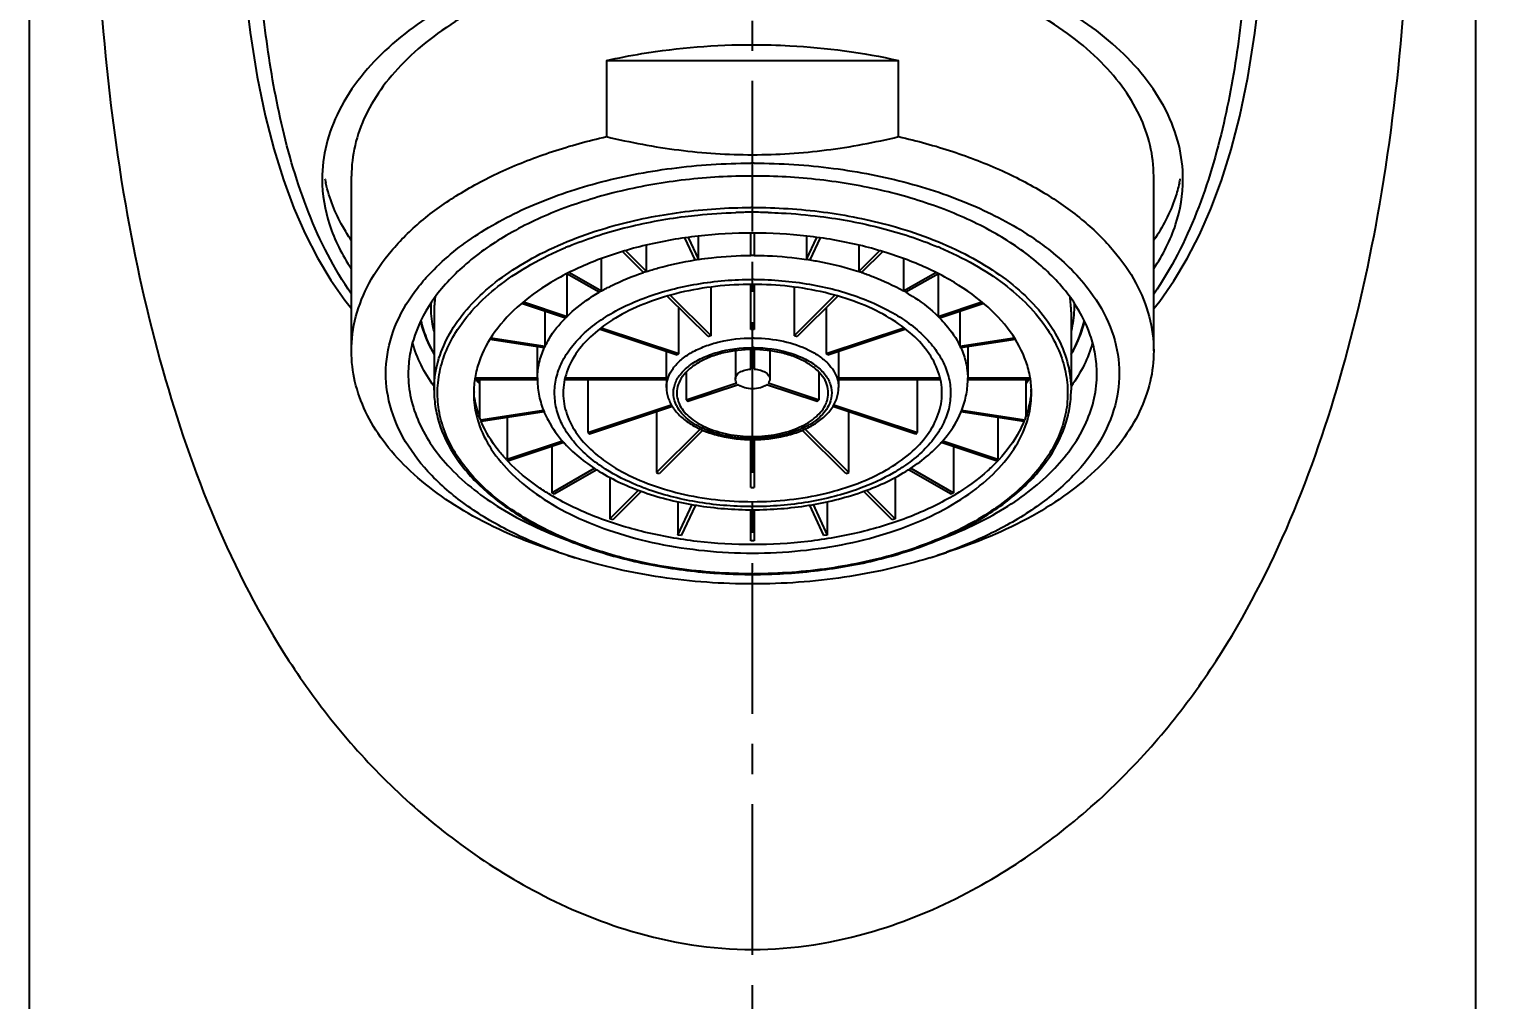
# Model space of a CAD drawing. Extents: x -4603 to -4009, y -5222 to -4802.
# Drawn here: x -4208.6 to -4165.76, y -4974.13 to -4945.97 of the extents above; entities that cross this region are included whole.
import ezdxf

# ---------------------------------------------------------------- set-up
doc = ezdxf.new("R2010")
doc.units = 0
doc.header["$LTSCALE"] = 7
doc.linetypes.add('CENTER', pattern=[2, 1.25, -0.25, 0.25, -0.25])
doc.layers.get('0').update_dxf_attribs({"color": 2, "linetype": 'CONTINUOUS'})
doc.layers.get('Defpoints').update_dxf_attribs({"linetype": 'CONTINUOUS'})
doc.layers.add('CL', color=1, linetype='CENTER')
doc.layers.add('DWG', color=7, linetype='CONTINUOUS')
doc.styles.add('DD', font='romans', dxfattribs={"bigfont": 'GHS.shx'})
doc.dimstyles.new('DWJ', dxfattribs={"dimscale": 0, "dimtxt": 3.5, "dimasz": 3.5, "dimexe": 2, "dimexo": 1, "dimgap": 1, "dimtad": 1, "dimdec": 4, "dimdsep": 46, "dimtxsty": 'DD', "dimcen": 3, "dimclrd": 2, "dimclre": 2, "dimclrt": 2, "dimadec": 3, "dimazin": 2, "dimtfac": 1, "dimtdec": 4, "dimtmove": 0, "dimatfit": 3, "dimfxl": 1, "dimtvp": 1, "dimtolj": 1, "dimtzin": 0, "dimlwd": -1, "dimlwe": -1, "dimarcsym": 0})

# ---------------------------------------------------------------- blocks, each defined once
blk = doc.blocks.new('*U2')
at = {"layer": 'CL', "color": 0, "ltscale": 0.5, "transparency": 16777216}
blk.add_line((0, -59.55), (0, 97.303), dxfattribs=at)
blk = doc.blocks.new('*D5')
at = {"layer": 'Defpoints', "color": 0, "transparency": 16777216}
for p in [(-4175.599, -4888.796), (-4126.815, -4888.796), (-4163.599, -5030.539)]:
    blk.add_point(p, dxfattribs=at)
at = {"layer": 'DWG', "color": 2, "transparency": 16777216}
for p, q in [((-4174.599, -4888.796), (-4124.815, -4888.796)), ((-4126.815, -5027.039), (-4126.815, -4892.296)), ((-4162.599, -5030.539), (-4124.815, -5030.539))]:
    blk.add_line(p, q, dxfattribs=at)
for points in [[(-4127.399, -4892.296), (-4126.232, -4892.296), (-4126.815, -4888.796)], [(-4127.399, -5027.039), (-4126.232, -5027.039), (-4126.815, -5030.539)]]:
    blk.add_solid(points, dxfattribs=at)
at = {"layer": 'DWG', "color": 2, "transparency": 16777216, "insert": (-4130.482, -4959.668), "char_height": 3.5, "attachment_point": 5, "rotation": 90, "style": 'DD'}
blk.add_mtext('\\A1;(142)', dxfattribs=at)

msp = doc.modelspace()

# ---------------------------------------------------------------- linework, layer by layer
at = {"color": 7, "linetype": 'Continuous'}
for p, q in [((-4208.59937, -5030.53912), (-4208.59937, -4936.03912)), ((-4166.59937, -4936.03912), (-4166.59937, -5030.53912)), ((-4191.84201, -4946.87039), (-4191.84201, -4949.0821)), ((-4191.84201, -4946.87039), (-4183.35673, -4946.87039)), ((-4183.35673, -4949.0821), (-4183.35673, -4946.87039)), ((-4199.24937, -4955.3054), (-4199.24937, -4950.22666)), ((-4175.94937, -4955.3054), (-4175.94937, -4950.22666)), ((-4189.26523, -4952.6612), (-4189.56465, -4952.02027)), ((-4189.46772, -4952.00614), (-4189.16864, -4952.64635)), ((-4189.16864, -4952.64635), (-4189.16864, -4951.96946)), ((-4187.64937, -4952.53163), (-4187.64937, -4951.88145)), ((-4187.54937, -4951.88148), (-4187.54937, -4952.53163)), ((-4186.0301, -4951.96944), (-4186.0301, -4952.64635)), ((-4186.0301, -4952.64635), (-4185.73099, -4952.00608)), ((-4185.63409, -4952.02025), (-4185.93351, -4952.6612)), ((-4190.76757, -4953.02623), (-4191.37957, -4952.41823)), ((-4191.29167, -4952.39085), (-4190.68097, -4952.99755)), ((-4190.68097, -4952.99755), (-4190.68097, -4952.23076)), ((-4184.51777, -4952.23072), (-4184.51777, -4952.99755)), ((-4184.51777, -4952.99755), (-4183.90706, -4952.39083)), ((-4183.81912, -4952.41819), (-4184.43117, -4953.02623)), ((-4191.98329, -4953.56129), (-4191.98329, -4952.61937)), ((-4183.21545, -4952.61948), (-4183.21545, -4953.56129)), ((-4192.054, -4953.60185), (-4192.99527, -4953.06197)), ((-4192.98686, -4954.29916), (-4192.98686, -4953.06679)), ((-4192.92039, -4953.0238), (-4191.98329, -4953.56129)), ((-4183.21545, -4953.56129), (-4182.27848, -4953.02387)), ((-4182.2034, -4953.06192), (-4183.14474, -4953.60185)), ((-4182.21189, -4953.06679), (-4182.21189, -4954.29916)), ((-4188.89242, -4954.88912), (-4190.07896, -4953.71034)), ((-4189.9883, -4953.6857), (-4188.80582, -4954.86044)), ((-4188.80582, -4954.86044), (-4188.80582, -4953.44904)), ((-4187.64937, -4954.68271), (-4187.64937, -4953.37212)), ((-4187.54937, -4953.37213), (-4187.54937, -4954.68271)), ((-4186.39292, -4953.4491), (-4186.39292, -4954.86044)), ((-4186.39292, -4954.86044), (-4185.2105, -4953.68575)), ((-4185.11967, -4953.71023), (-4186.30632, -4954.88912)), ((-4196.84937, -4954.17028), (-4196.84937, -4956.44403)), ((-4193.03686, -4954.34883), (-4194.31178, -4953.92663)), ((-4194.25503, -4953.8792), (-4192.98686, -4954.29916)), ((-4193.62327, -4955.16086), (-4193.62327, -4954.15464)), ((-4189.739, -4955.3747), (-4189.739, -4954.04808)), ((-4185.45974, -4954.04808), (-4185.45974, -4955.3747)), ((-4182.21189, -4954.29916), (-4180.94388, -4953.87925)), ((-4180.88678, -4953.92658), (-4182.16189, -4954.34883)), ((-4181.57547, -4954.15464), (-4181.57547, -4955.16086)), ((-4178.34937, -4954.17028), (-4178.34937, -4956.44403)), ((-4193.64916, -4955.21627), (-4195.23178, -4954.97304)), ((-4195.19856, -4954.91876), (-4193.62327, -4955.16086)), ((-4189.789, -4955.42437), (-4192.0514, -4954.67517)), ((-4191.99211, -4954.62857), (-4189.739, -4955.3747)), ((-4185.45974, -4955.3747), (-4183.20658, -4954.62856)), ((-4183.14733, -4954.67517), (-4185.40974, -4955.42437)), ((-4181.57547, -4955.16086), (-4180.00032, -4954.91878)), ((-4179.96684, -4954.97302), (-4181.54959, -4955.21627)), ((-4193.84917, -4956.08769), (-4193.84917, -4955.18553)), ((-4190.09887, -4956.08769), (-4190.09887, -4955.32176)), ((-4188.09937, -4955.29775), (-4188.09937, -4956.11637)), ((-4187.64937, -4955.83101), (-4187.64937, -4955.26511)), ((-4187.54937, -4955.26511), (-4187.54937, -4955.83101)), ((-4187.09937, -4955.29774), (-4187.09937, -4956.11637)), ((-4185.09987, -4955.32176), (-4185.09987, -4956.08769)), ((-4181.34957, -4955.18553), (-4181.34957, -4956.08769)), ((-4193.84917, -4956.14504), (-4195.6697, -4956.14504)), ((-4195.66218, -4956.08769), (-4193.84917, -4956.08769)), ((-4195.5329, -4956.14504), (-4195.5329, -4957.21552)), ((-4190.09887, -4956.14504), (-4193.05814, -4956.14504)), ((-4193.0437, -4956.08769), (-4190.09887, -4956.08769)), ((-4192.38731, -4956.14504), (-4192.38731, -4957.6688)), ((-4190.09937, -4956.11637), (-4190.09937, -4956.36211)), ((-4189.52914, -4955.92154), (-4189.52914, -4956.7223)), ((-4189.52914, -4956.7223), (-4188.05521, -4956.2342)), ((-4188.00521, -4956.28388), (-4189.47914, -4956.77197)), ((-4185.71961, -4956.77197), (-4187.19353, -4956.28388)), ((-4187.14353, -4956.2342), (-4185.66961, -4956.7223)), ((-4185.66961, -4956.7223), (-4185.66961, -4955.9214)), ((-4185.09987, -4956.08769), (-4182.15495, -4956.08769)), ((-4182.14024, -4956.14504), (-4185.09987, -4956.14504)), ((-4185.09937, -4956.11637), (-4185.09937, -4956.36211)), ((-4182.81143, -4957.6688), (-4182.81143, -4956.14504)), ((-4181.34957, -4956.08769), (-4179.53654, -4956.08769)), ((-4179.52904, -4956.14504), (-4181.34957, -4956.14504)), ((-4179.66584, -4956.14504), (-4179.66584, -4957.21536)), ((-4195.68815, -4956.52442), (-4195.68914, -4956.51343)), ((-4195.68762, -4956.5244), (-4195.68906, -4956.51342)), ((-4179.50967, -4956.51296), (-4179.51116, -4956.5244)), ((-4179.50956, -4956.51297), (-4179.51059, -4956.52442)), ((-4195.49887, -4957.30074), (-4193.67369, -4957.02023)), ((-4193.65248, -4957.07635), (-4195.47652, -4957.35669)), ((-4193.65292, -4957.07636), (-4193.64804, -4957.08801)), ((-4193.65248, -4957.07635), (-4193.64803, -4957.08811)), ((-4192.38731, -4957.6688), (-4189.96152, -4956.86549)), ((-4189.92839, -4956.92074), (-4192.33731, -4957.71847)), ((-4190.39256, -4957.07446), (-4190.39256, -4958.83394)), ((-4182.86143, -4957.71847), (-4185.27035, -4956.92075)), ((-4185.23722, -4956.86549), (-4182.81143, -4957.6688)), ((-4184.80618, -4958.83394), (-4184.80618, -4957.07446)), ((-4181.55094, -4957.08866), (-4181.54628, -4957.07635)), ((-4181.55094, -4957.08856), (-4181.54582, -4957.07636)), ((-4179.72215, -4957.3567), (-4181.54628, -4957.07635)), ((-4181.52505, -4957.02023), (-4179.69986, -4957.30075)), ((-4195.47881, -4957.357), (-4195.48148, -4957.35055)), ((-4195.47652, -4957.35669), (-4195.4791, -4957.35023)), ((-4194.72578, -4957.24131), (-4194.72578, -4958.44319)), ((-4190.39256, -4958.83394), (-4189.12279, -4957.57247)), ((-4189.04221, -4957.60713), (-4190.30596, -4958.86262)), ((-4184.89279, -4958.86262), (-4186.15652, -4957.60714)), ((-4186.0759, -4957.57252), (-4184.80618, -4958.83394)), ((-4180.47296, -4957.24131), (-4180.47296, -4958.44319)), ((-4179.71959, -4957.35027), (-4179.72215, -4957.3567)), ((-4179.71728, -4957.35059), (-4179.71993, -4957.357)), ((-4194.72578, -4958.44319), (-4193.12317, -4957.91248)), ((-4193.07815, -4957.9638), (-4194.67578, -4958.49287)), ((-4187.64937, -4959.27091), (-4187.64937, -4957.88037)), ((-4187.54937, -4957.88037), (-4187.54937, -4959.27091)), ((-4180.52296, -4958.49287), (-4182.12055, -4957.96382)), ((-4182.07557, -4957.91248), (-4180.47296, -4958.44319)), ((-4194.67578, -4958.49287), (-4194.72578, -4958.44319)), ((-4193.433, -4958.08131), (-4193.433, -4959.42184)), ((-4181.76574, -4958.08131), (-4181.76574, -4959.42184)), ((-4180.47296, -4958.44319), (-4180.52296, -4958.49287)), ((-4194.699, -4958.51632), (-4194.70766, -4958.50774)), ((-4194.69935, -4958.51642), (-4194.70764, -4958.50774)), ((-4193.433, -4959.42184), (-4192.1924, -4958.71026)), ((-4192.12537, -4958.75293), (-4193.36229, -4959.4624)), ((-4181.83645, -4959.4624), (-4183.07335, -4958.75294)), ((-4183.0064, -4958.71022), (-4181.76574, -4959.42184)), ((-4191.74267, -4958.97582), (-4191.74267, -4960.17523)), ((-4183.45607, -4958.97571), (-4183.45607, -4960.17523)), ((-4193.36229, -4959.4624), (-4193.433, -4959.42184)), ((-4191.74267, -4960.17523), (-4190.90996, -4959.34796)), ((-4190.82551, -4959.37877), (-4191.65607, -4960.2039)), ((-4189.76998, -4959.68229), (-4189.76998, -4960.65201)), ((-4189.76998, -4960.65201), (-4189.35495, -4959.76357)), ((-4185.8438, -4959.76357), (-4185.42876, -4960.65201)), ((-4185.42876, -4959.68223), (-4185.42876, -4960.65201)), ((-4183.54267, -4960.2039), (-4184.37321, -4959.3788)), ((-4184.28882, -4959.34792), (-4183.45607, -4960.17523)), ((-4181.76574, -4959.42184), (-4181.83645, -4959.4624)), ((-4191.65607, -4960.2039), (-4191.74267, -4960.17523)), ((-4189.25925, -4959.78033), (-4189.67339, -4960.66685)), ((-4187.64937, -4960.81969), (-4187.64937, -4959.91366)), ((-4187.54937, -4959.91365), (-4187.54937, -4960.81969)), ((-4185.52535, -4960.66685), (-4185.93947, -4959.78038)), ((-4183.45607, -4960.17523), (-4183.54267, -4960.2039)), ((-4189.67339, -4960.66685), (-4189.76998, -4960.65201)), ((-4187.54937, -4960.81969), (-4187.64937, -4960.81969)), ((-4185.42876, -4960.65201), (-4185.52535, -4960.66685)), ((-4192.75028, -4961.30733), (-4193.23394, -4961.15403)), ((-4182.44846, -4961.30733), (-4181.96481, -4961.15403))]:
    msp.add_line(p, q, dxfattribs=at)
at = {"color": 8, "linetype": 'Continuous', "true_color": 0x787878}
for p, q in [((-4187.59937, -4961.77417), (-4187.56735, -4961.77415)), ((-4187.55668, -4961.77412), (-4187.55134, -4961.77409))]:
    msp.add_line(p, q, dxfattribs=at)
at = {"color": 7, "linetype": 'Continuous'}
for points in [[(-4202.47485, -4943.21884), (-4202.36095, -4944.63168), (-4202.19292, -4946.06026), (-4201.98642, -4947.34494), (-4201.75442, -4948.46314), (-4201.50386, -4949.43673), (-4201.22531, -4950.33138), (-4200.9179, -4951.15896), (-4200.59052, -4951.90633), (-4200.23469, -4952.60039), (-4199.84986, -4953.24463), (-4199.44184, -4953.83309), (-4199.24937, -4954.07325)], [(-4175.94937, -4954.07344), (-4175.77361, -4953.85535), (-4175.36334, -4953.26699), (-4174.97635, -4952.62279), (-4174.6188, -4951.92849), (-4174.28966, -4951.18082), (-4173.98074, -4950.3527), (-4173.70074, -4949.45743), (-4173.44896, -4948.48304), (-4173.2158, -4947.36368), (-4173.00819, -4946.07747), (-4172.8393, -4944.64701), (-4172.72389, -4943.21883)]]:
    msp.add_lwpolyline(points, dxfattribs=at)
for centre, radius, start, end in [((-4187.59937, -4968.36209), 18.50996, 89.843947, 90.156055), ((-4195.79599, -4949.47225), 4.30546, 191.143954, 192.932227), ((-4179.40144, -4949.47253), 4.30412, 347.147114, 348.855214), ((-4187.67207, -4962.70564), 10.17001, 98.462098, 99.012673), ((-4187.59937, -4963.42784), 10.89632, 89.999999, 90.262913), ((-4187.59925, -4963.37509), 10.84358, 89.736448, 90.000641), ((-4187.52667, -4962.70564), 10.17001, 80.987327, 81.537902), ((-4188.12358, -4960.86529), 8.27294, 108.006614, 108.63843), ((-4187.07516, -4960.86529), 8.27294, 71.36157, 71.993386), ((-4189.08207, -4958.70133), 5.90229, 119.441907, 120.233226), ((-4186.11667, -4958.70133), 5.90229, 59.766774, 60.558093), ((-4190.32325, -4957.0303), 3.81496, 134.282864, 135.341397), ((-4184.8755, -4957.0303), 3.81496, 44.658603, 45.717136), ((-4187.80902, -4958.01561), 3.30888, 107.53266, 109.112384), ((-4187.59937, -4959.04049), 4.35807, 89.342652, 90.657348), ((-4187.38972, -4958.01561), 3.30888, 70.887616, 72.46734), ((-4191.37875, -4956.24315), 2.49184, 154.25708, 155.663175), ((-4188.68874, -4956.48187), 1.52607, 133.488936, 136.135325), ((-4186.51, -4956.48187), 1.52607, 43.864675, 46.511064), ((-4183.82, -4956.24315), 2.49184, 24.336825, 25.74292), ((-4192.11416, -4953.52264), 4.3616, 216.965802, 218.365462), ((-4191.79303, -4956.11637), 2.05635, 179.200881, 179.999982), ((-4191.45907, -4956.11636), 2.3903, 180.000029, 180.687858), ((-4189.2765, -4956.11637), 0.82287, 178.002439, 179.99972), ((-4185.92224, -4956.11637), 0.82287, 0.00028, 1.997561), ((-4183.40572, -4956.11637), 2.05635, 0.000018, 0.799119), ((-4183.73945, -4956.11636), 2.39007, 359.312087, 359.999969), ((-4183.08459, -4953.52264), 4.3616, 321.63451, 323.034193), ((-4193.02108, -4956.27933), 2.67831, 182.648896, 185.014343), ((-4188.55796, -4955.79474), 1.34296, 223.684228, 226.691511), ((-4186.64078, -4955.79474), 1.34296, 313.308489, 316.315772), ((-4182.17763, -4956.27933), 2.67828, 354.995568, 357.351149), ((-4192.78258, -4956.47386), 2.92277, 196.82841, 198.017354), ((-4192.62839, -4956.1728), 3.08662, 201.296618, 202.43072), ((-4182.57037, -4956.17279), 3.08664, 337.568554, 338.702834), ((-4182.41612, -4956.47387), 2.92273, 341.982074, 343.170989), ((-4190.28761, -4955.45007), 3.75738, 222.00514, 222.580068), ((-4189.99636, -4955.31211), 3.35717, 224.586429, 225.789309), ((-4185.20238, -4955.31211), 3.35717, 314.210691, 315.413571), ((-4184.9111, -4955.4501), 3.75734, 317.420481, 317.994946), ((-4191.30393, -4955.26531), 4.70091, 222.86838, 223.609868), ((-4183.89128, -4955.26862), 4.69607, 316.471906, 317.131723), ((-4188.06067, -4951.93735), 7.28015, 251.318489, 252.036467), ((-4187.13807, -4951.93735), 7.28015, 287.963533, 288.681511), ((-4183.93075, -4955.23122), 4.75044, 316.248207, 316.472738), ((-4187.59937, -4949.68233), 9.58871, 269.701234, 270.298766), ((-4189.6339, -4953.12285), 7.42594, 238.905492, 239.532061), ((-4185.56499, -4953.1226), 7.42623, 300.46848, 301.095359), ((-4188.50464, -4947.90802), 14.05585, 250.347979, 252.419266), ((-4186.65167, -4948.03398), 13.92295, 287.57095, 289.662046)]:
    msp.add_arc(centre, radius, start, end, dxfattribs=at)
at = {"color": 8, "linetype": 'Continuous', "true_color": 0x787878}
for centre, radius, start, end in [((-4187.59937, -4967.26519), 16.12674, 90, 90.172519), ((-4187.59939, -4967.20031), 15.9226, 90.172764, 91.745598), ((-4187.59937, -4967.23012), 15.9524, 90, 90.172519), ((-4187.59946, -4967.20516), 15.92744, 88.354451, 89.999688), ((-4188.86262, -4962.15432), 10.6974, 112.609079, 112.96303), ((-4188.83168, -4962.22852), 10.77779, 112.441641, 112.609312), ((-4186.33621, -4962.15464), 10.69773, 67.036065, 67.38842), ((-4187.59937, -4963.25249), 10.02461, 89.734529, 90.000001), ((-4193.78193, -4954.17134), 3.06744, 171.911561, 179.980121), ((-4181.4172, -4954.17137), 3.06783, 0.020356, 8.070936), ((-4187.59937, -4959.28623), 4.35806, 89.336294, 90.00002), ((-4187.59937, -4959.21613), 4.00941, 89.336294, 90.00002), ((-4192.09893, -4953.55838), 4.36525, 216.347634, 218.117657), ((-4183.10014, -4953.55815), 4.36565, 321.901346, 323.653326), ((-4188.95711, -4956.46303), 0.95384, 206.682446, 208.600711), ((-4187.59937, -4953.83575), 4.00941, 269.336294, 270.00002), ((-4187.59937, -4949.79939), 10.02461, 269.734529, 270.000001), ((-4187.57669, -4957.08235), 4.6918, 270.114053, 270.244402)]:
    msp.add_arc(centre, radius, start, end, dxfattribs=at)
for points, knots in [([(-4206.77138, -4938.53912), (-4206.77143, -4940.79742), (-4206.62922, -4944.98122), (-4205.95182, -4950.78048), (-4204.84048, -4955.77457), (-4203.32035, -4960.25733), (-4201.54049, -4963.71425), (-4199.68852, -4966.26352), (-4198.02393, -4968.0672), (-4196.0732, -4969.70741), (-4193.7785, -4971.1494), (-4190.95725, -4972.33337), (-4188.7867, -4972.68408), (-4187.59937, -4972.68126)], [0, 0, 0, 0, 0.15685127, 0.29043416, 0.40494769, 0.5115643, 0.61847433, 0.67343491, 0.73000098, 0.78851584, 0.8499585, 0.91753353, 1, 1, 1, 1]), ([(-4187.59937, -4972.68126), (-4186.41205, -4972.6841), (-4184.24149, -4972.33334), (-4181.42022, -4971.14941), (-4179.12552, -4969.70739), (-4177.1748, -4968.0672), (-4175.51022, -4966.26351), (-4173.65825, -4963.71423), (-4171.87837, -4960.25731), (-4170.35827, -4955.7745), (-4169.24689, -4950.78038), (-4168.56953, -4944.98113), (-4168.42732, -4940.79737), (-4168.42736, -4938.53912)], [0, 0, 0, 0, 0.08246607, 0.15004241, 0.21148456, 0.26999935, 0.32656526, 0.38152593, 0.4884365, 0.59505342, 0.70956825, 0.84315235, 1, 1, 1, 1]), ([(-4199.25048, -4953.65157), (-4200.26458, -4952.18207), (-4201.1774, -4949.60761), (-4201.76309, -4946.16287), (-4201.92064, -4944.44988), (-4201.9759, -4943.59602)], [0, 0, 0, 0, 0.50979452, 0.75569038, 1, 1, 1, 1]), ([(-4173.22284, -4943.59602), (-4173.27809, -4944.44977), (-4173.43558, -4946.16256), (-4174.02126, -4949.60687), (-4174.9336, -4952.1812), (-4175.94756, -4953.65055)], [0, 0, 0, 0, 0.24430688, 0.49020151, 1, 1, 1, 1]), ([(-4191.61544, -4951.66459), (-4190.98202, -4951.48948), (-4189.66583, -4951.2286), (-4188.32774, -4951.14056), (-4187.64793, -4951.13852)], [0, 0, 0, 0, 0.49153399, 1, 1, 1, 1]), ([(-4187.59937, -4951.13844), (-4186.91137, -4951.13844), (-4185.5569, -4951.22447), (-4184.22453, -4951.48733), (-4183.58348, -4951.66454)], [0, 0, 0, 0, 0.50846595, 1, 1, 1, 1]), ([(-4192.94601, -4952.26694), (-4192.42164, -4952.05036), (-4191.3063, -4951.68841), (-4190.15463, -4951.47438), (-4189.5585, -4951.39943)], [0, 0, 0, 0, 0.48566868, 1, 1, 1, 1]), ([(-4189.5585, -4951.39943), (-4189.43697, -4951.38415), (-4188.94716, -4951.32856), (-4188.4547, -4951.29639), (-4188.08442, -4951.28511)], [0, 0, 0, 0, 0.24848903, 1, 1, 1, 1]), ([(-4187.14208, -4951.28429), (-4187.01593, -4951.28791), (-4186.51406, -4951.30829), (-4186.01314, -4951.35254), (-4185.64002, -4951.39946)], [0, 0, 0, 0, 0.2512757, 1, 1, 1, 1]), ([(-4185.64002, -4951.39946), (-4185.03825, -4951.47512), (-4183.8762, -4951.69175), (-4182.75137, -4952.0592), (-4182.22313, -4952.27922)], [0, 0, 0, 0, 0.51453884, 1, 1, 1, 1]), ([(-4196.84937, -4956.44403), (-4196.84937, -4956.19503), (-4196.7858, -4955.68548), (-4196.50555, -4954.94701), (-4196.04953, -4954.24322), (-4195.42963, -4953.58702), (-4194.6589, -4952.98896), (-4193.41216, -4952.26077), (-4192.355, -4951.86905), (-4191.61544, -4951.66459)], [0, 0, 0, 0, 0.09869199, 0.20116571, 0.31054092, 0.42891369, 0.55732048, 0.69587757, 1, 1, 1, 1]), ([(-4183.58348, -4951.66454), (-4182.84391, -4951.86899), (-4181.7867, -4952.26071), (-4180.53993, -4952.9889), (-4179.76917, -4953.58697), (-4179.14925, -4954.24318), (-4178.69321, -4954.94699), (-4178.41295, -4955.68547), (-4178.34937, -4956.19502), (-4178.34937, -4956.44403)], [0, 0, 0, 0, 0.30412297, 0.44268036, 0.57108736, 0.68946015, 0.79883518, 0.90130851, 1, 1, 1, 1]), ([(-4196.16781, -4954.68476), (-4195.83451, -4954.17446), (-4195.13821, -4953.48588), (-4194.02485, -4952.76438), (-4193.37804, -4952.44951), (-4193.03608, -4952.30462)], [0, 0, 0, 0, 0.45950575, 0.71999806, 1, 1, 1, 1]), ([(-4182.16247, -4952.3047), (-4181.82048, -4952.44962), (-4181.17362, -4952.76453), (-4180.0602, -4953.48613), (-4179.36391, -4954.17483), (-4179.03065, -4954.68519)], [0, 0, 0, 0, 0.28000647, 0.54050021, 1, 1, 1, 1]), ([(-4190.68097, -4952.99755), (-4190.56846, -4952.96098), (-4190.10374, -4952.82078), (-4189.62773, -4952.7187), (-4189.26523, -4952.6612)], [0, 0, 0, 0, 0.24375168, 1, 1, 1, 1]), ([(-4189.16864, -4952.64635), (-4189.04414, -4952.62783), (-4188.54021, -4952.56235), (-4188.0316, -4952.53338), (-4187.64937, -4952.53163)], [0, 0, 0, 0, 0.24773687, 1, 1, 1, 1]), ([(-4187.54937, -4952.53163), (-4187.42144, -4952.53222), (-4186.91343, -4952.5435), (-4186.40614, -4952.5904), (-4186.0301, -4952.64635)], [0, 0, 0, 0, 0.25178237, 1, 1, 1, 1]), ([(-4185.93351, -4952.6612), (-4185.81086, -4952.68065), (-4185.333, -4952.76549), (-4184.86123, -4952.88591), (-4184.51777, -4952.99755)], [0, 0, 0, 0, 0.25586436, 1, 1, 1, 1]), ([(-4191.97882, -4958.66307), (-4192.14849, -4958.54867), (-4192.46102, -4958.30775), (-4192.85263, -4957.89416), (-4193.13952, -4957.4501), (-4193.31381, -4956.98359), (-4193.36921, -4956.50491), (-4193.30323, -4956.0268), (-4193.1188, -4955.56189), (-4192.82244, -4955.12021), (-4192.42198, -4954.7096), (-4191.92607, -4954.33699), (-4191.34459, -4954.00887), (-4190.44864, -4953.62976), (-4189.19186, -4953.31195), (-4188.1391, -4953.22788), (-4187.59937, -4953.22788)], [0, 0, 0, 0, 0.06221, 0.11949326, 0.1723628, 0.2218666, 0.26956736, 0.31735305, 0.36709533, 0.42031661, 0.4780169, 0.5406653, 0.60827533, 0.68049707, 0.83591179, 1, 1, 1, 1]), ([(-4191.98329, -4953.56129), (-4191.89067, -4953.50901), (-4191.49898, -4953.30151), (-4191.08668, -4953.13387), (-4190.76757, -4953.02623)], [0, 0, 0, 0, 0.24001418, 1, 1, 1, 1]), ([(-4187.55292, -4953.22798), (-4187.0155, -4953.23047), (-4185.96821, -4953.31865), (-4184.71907, -4953.64008), (-4183.82989, -4954.02091), (-4183.25347, -4954.34966), (-4182.76239, -4954.72235), (-4182.3664, -4955.13257), (-4182.07402, -4955.5734), (-4181.89296, -4956.03704), (-4181.82961, -4956.51352), (-4181.88674, -4956.99034), (-4182.06182, -4957.45492), (-4182.34862, -4957.89714), (-4182.73936, -4958.30906), (-4183.05092, -4958.54913), (-4183.22002, -4958.66313)], [0, 0, 0, 0, 0.16415735, 0.31946114, 0.39158899, 0.45909703, 0.52164892, 0.57927162, 0.63244645, 0.68218208, 0.73000279, 0.77777327, 0.82736773, 0.88033406, 0.9377091, 1, 1, 1, 1]), ([(-4184.43117, -4953.02623), (-4184.32206, -4953.06303), (-4183.90529, -4953.21347), (-4183.50106, -4953.40008), (-4183.21545, -4953.56129)], [0, 0, 0, 0, 0.25985591, 1, 1, 1, 1]), ([(-4192.98686, -4954.29916), (-4192.9208, -4954.23473), (-4192.63277, -4953.97325), (-4192.31018, -4953.75116), (-4192.054, -4953.60185)], [0, 0, 0, 0, 0.23734298, 1, 1, 1, 1]), ([(-4183.14474, -4953.60185), (-4183.05637, -4953.65335), (-4182.72581, -4953.85784), (-4182.41696, -4954.09914), (-4182.21189, -4954.29916)], [0, 0, 0, 0, 0.26310086, 1, 1, 1, 1]), ([(-4196.84999, -4954.72696), (-4196.8662, -4954.65941), (-4196.92187, -4954.3898), (-4196.94193, -4954.11278), (-4196.93594, -4953.9071)], [0, 0, 0, 0, 0.25237656, 1, 1, 1, 1]), ([(-4178.26283, -4953.90641), (-4178.26082, -4953.97459), (-4178.26187, -4954.24869), (-4178.29997, -4954.5225), (-4178.34773, -4954.72269)], [0, 0, 0, 0, 0.24891908, 1, 1, 1, 1]), ([(-4197.23361, -4954.42495), (-4197.21429, -4954.50747), (-4197.12242, -4954.84259), (-4196.98053, -4955.16335), (-4196.85198, -4955.39225)], [0, 0, 0, 0, 0.24405535, 1, 1, 1, 1]), ([(-4193.62327, -4955.16086), (-4193.58866, -4955.08907), (-4193.42898, -4954.79443), (-4193.21612, -4954.53026), (-4193.03686, -4954.34883)], [0, 0, 0, 0, 0.23810062, 1, 1, 1, 1]), ([(-4182.16189, -4954.34883), (-4182.0999, -4954.41157), (-4181.87315, -4954.65767), (-4181.68253, -4954.93882), (-4181.57547, -4955.16086)], [0, 0, 0, 0, 0.26349686, 1, 1, 1, 1]), ([(-4178.34689, -4955.39247), (-4178.30316, -4955.31461), (-4178.14297, -4955.00673), (-4178.02416, -4954.67678), (-4177.96534, -4954.42584)], [0, 0, 0, 0, 0.25731336, 1, 1, 1, 1]), ([(-4187.59937, -4961.77417), (-4188.32955, -4961.77417), (-4189.764, -4961.6765), (-4191.80807, -4961.24196), (-4193.61935, -4960.54447), (-4194.89642, -4959.74586), (-4195.693, -4959.00118), (-4196.1544, -4958.42331), (-4196.49214, -4957.81523), (-4196.69964, -4957.18527), (-4196.77197, -4956.54349), (-4196.70708, -4955.90135), (-4196.50691, -4955.27061), (-4196.29282, -4954.87616), (-4196.16781, -4954.68476)], [0, 0, 0, 0, 0.16277028, 0.31930828, 0.46415744, 0.59348985, 0.65199154, 0.70653672, 0.75766277, 0.80623678, 0.85342345, 0.90057237, 0.94903839, 1, 1, 1, 1]), ([(-4190.09936, -4956.36211), (-4190.09936, -4956.2675), (-4190.06416, -4956.07011), (-4189.91355, -4955.79544), (-4189.67567, -4955.54704), (-4189.36111, -4955.33192), (-4188.9814, -4955.1563), (-4188.39497, -4954.97928), (-4187.92035, -4954.92817), (-4187.59937, -4954.92817)], [0, 0, 0, 0, 0.0903946, 0.18730436, 0.29522293, 0.41602211, 0.54937084, 0.69333832, 1, 1, 1, 1]), ([(-4179.03065, -4954.68519), (-4178.906, -4954.87609), (-4178.69246, -4955.26946), (-4178.49242, -4955.89835), (-4178.42688, -4956.53862), (-4178.49777, -4957.17862), (-4178.70312, -4957.80699), (-4179.03805, -4958.41375), (-4179.49607, -4958.99059), (-4180.28728, -4959.73431), (-4181.55682, -4960.53296), (-4183.35891, -4961.23229), (-4185.39429, -4961.67057), (-4186.82346, -4961.7719), (-4187.55134, -4961.77409)], [0, 0, 0, 0, 0.05100632, 0.09951969, 0.14671227, 0.19393204, 0.24252325, 0.29364821, 0.34817461, 0.40664287, 0.53588362, 0.68064776, 0.83715688, 1, 1, 1, 1]), ([(-4187.54889, -4954.92846), (-4187.26492, -4954.93175), (-4186.71946, -4954.99056), (-4186.08411, -4955.19874), (-4185.66452, -4955.44278), (-4185.41761, -4955.64741), (-4185.23441, -4955.87502), (-4185.1569, -4956.04459), (-4185.13265, -4956.12897)], [0, 0, 0, 0, 0.29847951, 0.5725626, 0.69526842, 0.80683883, 0.90772069, 1, 1, 1, 1]), ([(-4193.84917, -4956.08769), (-4193.84711, -4955.94021), (-4193.81023, -4955.64025), (-4193.71185, -4955.35489), (-4193.64916, -4955.21627)], [0, 0, 0, 0, 0.49223613, 1, 1, 1, 1]), ([(-4189.80938, -4956.89134), (-4189.8562, -4956.79815), (-4189.91841, -4956.59497), (-4189.87863, -4956.27222), (-4189.70993, -4955.97222), (-4189.43231, -4955.7099), (-4189.06229, -4955.493), (-4188.45333, -4955.27007), (-4187.94481, -4955.20672), (-4187.59937, -4955.20672)], [0, 0, 0, 0, 0.09587666, 0.18964029, 0.29085484, 0.40594153, 0.53694126, 0.68244667, 1, 1, 1, 1]), ([(-4187.55293, -4955.20698), (-4187.21194, -4955.21093), (-4186.71112, -4955.27844), (-4186.1131, -4955.50432), (-4185.75122, -4955.72164), (-4185.48074, -4955.98302), (-4185.31771, -4956.28083), (-4185.2813, -4956.60012), (-4185.34367, -4956.80087), (-4185.39025, -4956.8931)], [0, 0, 0, 0, 0.31778333, 0.46298396, 0.59362528, 0.70846733, 0.80968038, 0.90371176, 1, 1, 1, 1]), ([(-4181.54959, -4955.21627), (-4181.4869, -4955.35489), (-4181.38851, -4955.64025), (-4181.35163, -4955.94021), (-4181.34957, -4956.08769)], [0, 0, 0, 0, 0.50776387, 1, 1, 1, 1]), ([(-4185.13265, -4956.12897), (-4185.12715, -4956.14811), (-4185.10794, -4956.22439), (-4185.09938, -4956.30338), (-4185.09938, -4956.36211)], [0, 0, 0, 0, 0.25320909, 1, 1, 1, 1]), ([(-4187.64582, -4957.8449), (-4187.88149, -4957.84217), (-4188.33755, -4957.79712), (-4188.87521, -4957.63968), (-4189.24594, -4957.45456), (-4189.53933, -4957.25488), (-4189.71719, -4957.06156), (-4189.79456, -4956.91963)], [0, 0, 0, 0, 0.290852, 0.56217721, 0.6860988, 0.80052618, 1, 1, 1, 1]), ([(-4185.39025, -4956.8931), (-4185.46482, -4957.04075), (-4185.64426, -4957.24277), (-4185.94409, -4957.44994), (-4186.32649, -4957.6419), (-4186.88324, -4957.80266), (-4187.35554, -4957.84517), (-4187.59937, -4957.84517)], [0, 0, 0, 0, 0.19795735, 0.31207361, 0.436037, 0.70820198, 1, 1, 1, 1]), ([(-4190.70651, -4959.30101), (-4190.82371, -4959.25784), (-4191.265, -4959.08217), (-4191.6885, -4958.85881), (-4191.97882, -4958.66307)], [0, 0, 0, 0, 0.26290939, 1, 1, 1, 1]), ([(-4183.22002, -4958.66313), (-4183.31341, -4958.72609), (-4183.71673, -4958.97773), (-4184.15228, -4959.1758), (-4184.49242, -4959.30108)], [0, 0, 0, 0, 0.23706967, 1, 1, 1, 1]), ([(-4187.64582, -4959.8239), (-4188.17942, -4959.82143), (-4189.2195, -4959.73453), (-4190.23243, -4959.47565), (-4190.70651, -4959.30101)], [0, 0, 0, 0, 0.51366005, 1, 1, 1, 1]), ([(-4184.49242, -4959.30108), (-4184.97351, -4959.47828), (-4186.00198, -4959.73951), (-4187.05787, -4959.82401), (-4187.59937, -4959.82401)], [0, 0, 0, 0, 0.48633615, 1, 1, 1, 1])]:
    msp.add_open_spline(points, degree=3, knots=knots, dxfattribs=at)
at = {"color": 7, "linetype": 'Continuous'}
for points, knots in [([(-4187.59937, -4943.14885), (-4188.64054, -4943.14885), (-4190.68252, -4943.29378), (-4193.5793, -4943.93863), (-4196.11683, -4944.96935), (-4197.56747, -4945.94461), (-4198.16782, -4946.48987)], [0, 0, 0, 0, 0.27641387, 0.54128146, 0.78469032, 1, 1, 1, 1]), ([(-4177.03072, -4946.49005), (-4177.63106, -4945.94477), (-4179.08169, -4944.96947), (-4181.61925, -4943.93869), (-4184.51611, -4943.29379), (-4186.55817, -4943.14885), (-4187.59937, -4943.14885)], [0, 0, 0, 0, 0.21530462, 0.45871243, 0.72358214, 1, 1, 1, 1]), ([(-4193.20502, -4944.3689), (-4194.06728, -4944.64036), (-4195.29596, -4945.14378), (-4196.73639, -4946.04923), (-4197.62368, -4946.78309), (-4198.33519, -4947.58083), (-4198.8571, -4948.43061), (-4199.17697, -4949.31791), (-4199.24936, -4949.92796), (-4199.24936, -4950.22666)], [0, 0, 0, 0, 0.3025618, 0.4403532, 0.56829522, 0.68665934, 0.79655309, 0.90002287, 1, 1, 1, 1]), ([(-4175.94939, -4950.22666), (-4175.94939, -4949.92795), (-4176.02178, -4949.3179), (-4176.34164, -4948.4306), (-4176.86356, -4947.58082), (-4177.57508, -4946.78308), (-4178.46237, -4946.04922), (-4179.90281, -4945.14377), (-4181.1315, -4944.64035), (-4181.99377, -4944.36889)], [0, 0, 0, 0, 0.09997711, 0.20344675, 0.31334039, 0.4317045, 0.55964653, 0.6974379, 1, 1, 1, 1]), ([(-4191.84201, -4946.87039), (-4191.50143, -4946.794), (-4190.10284, -4946.52362), (-4188.67442, -4946.41153), (-4187.59937, -4946.41153)], [0, 0, 0, 0, 0.24509834, 1, 1, 1, 1]), ([(-4187.59937, -4946.41153), (-4187.23791, -4946.41153), (-4185.81425, -4946.44959), (-4184.39356, -4946.63784), (-4183.35673, -4946.87039)], [0, 0, 0, 0, 0.25382388, 1, 1, 1, 1]), ([(-4198.16782, -4946.48987), (-4198.74338, -4947.01261), (-4199.48655, -4947.90813), (-4200.01246, -4949.28863), (-4200.09935, -4949.98058), (-4200.09935, -4950.31857)], [0, 0, 0, 0, 0.53016024, 0.76953333, 1, 1, 1, 1]), ([(-4175.0994, -4950.31854), (-4175.0994, -4949.98056), (-4175.18628, -4949.28866), (-4175.71214, -4947.90825), (-4176.45522, -4947.01277), (-4177.03072, -4946.49005)], [0, 0, 0, 0, 0.23046984, 0.46984417, 1, 1, 1, 1]), ([(-4199.24936, -4955.3054), (-4199.24936, -4954.97025), (-4199.15741, -4954.28236), (-4198.75368, -4953.29097), (-4198.09953, -4952.35324), (-4197.21408, -4951.48805), (-4196.1183, -4950.71102), (-4194.83617, -4950.03724), (-4193.39556, -4949.48041), (-4192.37211, -4949.20099), (-4191.84201, -4949.0821)], [0, 0, 0, 0, 0.09690757, 0.19802506, 0.30673499, 0.42517731, 0.55425063, 0.69381518, 0.84291449, 1, 1, 1, 1]), ([(-4191.84201, -4949.0821), (-4191.15012, -4949.24722), (-4189.74439, -4949.51216), (-4188.31551, -4949.60636), (-4187.59937, -4949.60636)], [0, 0, 0, 0, 0.49831207, 1, 1, 1, 1]), ([(-4187.59937, -4949.60636), (-4186.88323, -4949.60636), (-4185.45435, -4949.51216), (-4184.04862, -4949.24722), (-4183.35673, -4949.0821)], [0, 0, 0, 0, 0.50168801, 1, 1, 1, 1]), ([(-4183.35673, -4949.0821), (-4182.82663, -4949.20099), (-4181.80319, -4949.48041), (-4180.36257, -4950.03724), (-4179.08044, -4950.71102), (-4177.98467, -4951.48805), (-4177.09922, -4952.35324), (-4176.44506, -4953.29097), (-4176.04133, -4954.28236), (-4175.94938, -4954.97025), (-4175.94938, -4955.3054)], [0, 0, 0, 0, 0.15708551, 0.30618482, 0.44574937, 0.57482269, 0.69326501, 0.80197494, 0.90309243, 1, 1, 1, 1]), ([(-4195.76696, -4952.04051), (-4195.24405, -4951.68208), (-4194.06484, -4951.04711), (-4192.09806, -4950.37186), (-4189.92683, -4949.95132), (-4188.41646, -4949.85429), (-4187.64978, -4949.85221)], [0, 0, 0, 0, 0.22329246, 0.46854479, 0.7299629, 1, 1, 1, 1]), ([(-4187.54896, -4949.85221), (-4186.78227, -4949.85429), (-4185.2719, -4949.95132), (-4183.10065, -4950.37186), (-4181.13385, -4951.04712), (-4179.95464, -4951.68211), (-4179.43173, -4952.04055)], [0, 0, 0, 0, 0.27003674, 0.53145457, 0.77670711, 1, 1, 1, 1]), ([(-4200.09935, -4950.31857), (-4200.09934, -4950.7635), (-4199.9452, -4951.68729), (-4199.52, -4952.5166), (-4199.25489, -4952.90907)], [0, 0, 0, 0, 0.48438203, 1, 1, 1, 1]), ([(-4187.59937, -4950.22496), (-4188.25073, -4950.22496), (-4189.53799, -4950.29672), (-4191.4037, -4950.61699), (-4193.12769, -4951.1376), (-4194.64631, -4951.83987), (-4195.90457, -4952.70071), (-4196.85618, -4953.69322), (-4197.36735, -4954.62889), (-4197.56642, -4955.39206), (-4197.59937, -4955.77264), (-4197.59937, -4955.96073)], [0, 0, 0, 0, 0.15544782, 0.30691717, 0.45076854, 0.58400477, 0.70470428, 0.81253281, 0.90936215, 0.95511242, 1, 1, 1, 1]), ([(-4177.59938, -4955.96072), (-4177.59938, -4955.77263), (-4177.63233, -4955.39205), (-4177.8314, -4954.62888), (-4178.34257, -4953.69321), (-4179.29417, -4952.70071), (-4180.55243, -4951.83988), (-4182.07105, -4951.1376), (-4183.79504, -4950.61699), (-4185.66075, -4950.29672), (-4186.94801, -4950.22496), (-4187.59937, -4950.22496)], [0, 0, 0, 0, 0.04488754, 0.09063775, 0.18746697, 0.29529539, 0.41599454, 0.54923036, 0.69308187, 0.84455167, 1, 1, 1, 1]), ([(-4175.94359, -4952.90868), (-4175.67856, -4952.51625), (-4175.25348, -4951.68704), (-4175.09939, -4950.7634), (-4175.0994, -4950.31854)], [0, 0, 0, 0, 0.51561536, 1, 1, 1, 1]), ([(-4199.25516, -4952.08953), (-4199.34352, -4951.95869), (-4199.66203, -4951.44388), (-4199.8921, -4950.87198), (-4199.99224, -4950.43581)], [0, 0, 0, 0, 0.26078819, 1, 1, 1, 1]), ([(-4175.20517, -4950.42998), (-4175.23781, -4950.57304), (-4175.40294, -4951.15856), (-4175.68587, -4951.70799), (-4175.94385, -4952.08992)], [0, 0, 0, 0, 0.24149728, 1, 1, 1, 1]), ([(-4197.40876, -4953.58207), (-4197.30404, -4953.43998), (-4196.82682, -4952.85661), (-4196.24225, -4952.36631), (-4195.76696, -4952.04051)], [0, 0, 0, 0, 0.23449235, 1, 1, 1, 1]), ([(-4179.49937, -4956.52594), (-4179.49937, -4956.37362), (-4179.52609, -4956.06534), (-4179.68726, -4955.44715), (-4180.10139, -4954.68926), (-4180.87215, -4953.88532), (-4181.89135, -4953.18805), (-4183.12145, -4952.61922), (-4184.51785, -4952.1975), (-4186.02923, -4951.9381), (-4187.59936, -4951.85055), (-4189.1695, -4951.9381), (-4190.68088, -4952.1975), (-4192.07728, -4952.61921), (-4193.30738, -4953.18804), (-4194.32658, -4953.88531), (-4195.09735, -4954.68925), (-4195.51148, -4955.44715), (-4195.67265, -4956.06534), (-4195.69937, -4956.37361), (-4195.69937, -4956.52594)], [0, 0, 0, 0, 0.02244009, 0.04532019, 0.09373351, 0.14764781, 0.20799768, 0.274616, 0.34654136, 0.4222781, 0.49999968, 0.57772126, 0.65345805, 0.72538345, 0.79200167, 0.85235149, 0.90626601, 0.9546796, 0.97755986, 1, 1, 1, 1]), ([(-4179.43173, -4952.04055), (-4179.26616, -4952.15404), (-4178.66064, -4952.60034), (-4178.11739, -4953.13784), (-4177.79001, -4953.58203)], [0, 0, 0, 0, 0.26674152, 1, 1, 1, 1]), ([(-4193.23172, -4961.14514), (-4193.74498, -4960.9617), (-4194.71065, -4960.55023), (-4195.99781, -4959.7682), (-4197.03217, -4958.86465), (-4197.78035, -4957.86119), (-4198.21083, -4956.78231), (-4198.29486, -4955.6652), (-4198.02554, -4954.56289), (-4197.64148, -4953.89782), (-4197.40876, -4953.58207)], [0, 0, 0, 0, 0.16010376, 0.30728022, 0.44066763, 0.56110494, 0.67158489, 0.77731314, 0.88478441, 1, 1, 1, 1]), ([(-4187.59937, -4953.37127), (-4187.95761, -4953.37127), (-4188.6656, -4953.41073), (-4189.69173, -4953.58689), (-4190.63992, -4953.8732), (-4191.47516, -4954.25951), (-4192.16722, -4954.73278), (-4192.69056, -4955.27926), (-4193.0219, -4955.88353), (-4193.09936, -4956.31777), (-4193.09936, -4956.52592)], [0, 0, 0, 0, 0.1554969, 0.30701266, 0.45091099, 0.58418855, 0.70492819, 0.81279209, 0.90965239, 1, 1, 1, 1]), ([(-4182.09938, -4956.52596), (-4182.09937, -4956.31781), (-4182.17683, -4955.88357), (-4182.50815, -4955.27929), (-4183.03149, -4954.73281), (-4183.72354, -4954.25954), (-4184.55877, -4953.87322), (-4185.50697, -4953.5869), (-4186.53311, -4953.41073), (-4187.24112, -4953.37127), (-4187.59937, -4953.37127)], [0, 0, 0, 0, 0.09034769, 0.18720704, 0.29506928, 0.41580713, 0.54908359, 0.69298214, 0.8444998, 1, 1, 1, 1]), ([(-4177.79001, -4953.58203), (-4177.55729, -4953.89778), (-4177.17322, -4954.56285), (-4176.90389, -4955.66516), (-4176.98791, -4956.78228), (-4177.41838, -4957.86116), (-4178.16655, -4958.86463), (-4179.20091, -4959.76818), (-4180.48806, -4960.55021), (-4181.45373, -4960.96169), (-4181.967, -4961.14513)], [0, 0, 0, 0, 0.11521636, 0.22268812, 0.32841644, 0.4388962, 0.55933325, 0.69272038, 0.83989642, 1, 1, 1, 1]), ([(-4197.24507, -4954.44919), (-4197.22423, -4954.53108), (-4197.12679, -4954.86296), (-4196.98158, -4955.18024), (-4196.85148, -4955.40674)], [0, 0, 0, 0, 0.24442617, 1, 1, 1, 1]), ([(-4178.34726, -4955.40674), (-4178.30304, -4955.32976), (-4178.1402, -4955.02478), (-4178.01703, -4954.69813), (-4177.95366, -4954.44914)], [0, 0, 0, 0, 0.25681498, 1, 1, 1, 1]), ([(-4193.23394, -4961.15403), (-4194.09252, -4960.88193), (-4195.31574, -4960.37806), (-4196.7493, -4959.47337), (-4197.63219, -4958.74061), (-4198.34007, -4957.94446), (-4198.85924, -4957.09666), (-4199.17737, -4956.21167), (-4199.24936, -4955.60331), (-4199.24936, -4955.3054)], [0, 0, 0, 0, 0.30247226, 0.44022242, 0.56813988, 0.68650509, 0.79642814, 0.89995268, 1, 1, 1, 1]), ([(-4196.85091, -4956.33583), (-4196.99285, -4956.13739), (-4197.24077, -4955.72907), (-4197.41329, -4955.2828), (-4197.47514, -4955.05988)], [0, 0, 0, 0, 0.51327933, 1, 1, 1, 1]), ([(-4187.59937, -4955.26407), (-4187.88183, -4955.26407), (-4188.2995, -4955.30905), (-4188.81555, -4955.46483), (-4189.1497, -4955.61937), (-4189.4265, -4955.80868), (-4189.63584, -4956.02727), (-4189.76837, -4956.26898), (-4189.79935, -4956.44268), (-4189.79935, -4956.52594)], [0, 0, 0, 0, 0.30666371, 0.45063095, 0.58397702, 0.70477525, 0.81269494, 0.90960541, 1, 1, 1, 1]), ([(-4185.39939, -4956.52595), (-4185.39939, -4956.44269), (-4185.43037, -4956.26899), (-4185.56289, -4956.02728), (-4185.77223, -4955.80869), (-4186.04903, -4955.61938), (-4186.38317, -4955.46484), (-4186.89923, -4955.30905), (-4187.31691, -4955.26407), (-4187.59937, -4955.26407)], [0, 0, 0, 0, 0.09039366, 0.18730222, 0.29521965, 0.41601646, 0.54936312, 0.69333168, 1, 1, 1, 1]), ([(-4175.94938, -4955.3054), (-4175.94938, -4955.60331), (-4176.02137, -4956.21167), (-4176.33951, -4957.09666), (-4176.85867, -4957.94446), (-4177.56655, -4958.74061), (-4178.44944, -4959.47337), (-4179.88301, -4960.37806), (-4181.10623, -4960.88193), (-4181.96481, -4961.15403)], [0, 0, 0, 0, 0.10004732, 0.20357186, 0.31349491, 0.43186012, 0.55977758, 0.69752774, 1, 1, 1, 1]), ([(-4177.72361, -4955.05988), (-4177.78545, -4955.28279), (-4177.95795, -4955.72901), (-4178.20583, -4956.13729), (-4178.34775, -4956.33571)], [0, 0, 0, 0, 0.48672217, 1, 1, 1, 1]), ([(-4188.09937, -4956.11625), (-4188.09934, -4956.08014), (-4188.06992, -4956.00003), (-4187.96579, -4955.91247), (-4187.82042, -4955.85221), (-4187.70857, -4955.83443), (-4187.64937, -4955.83101)], [0, 0, 0, 0, 0.18815638, 0.41557948, 0.69101057, 1, 1, 1, 1]), ([(-4187.54937, -4955.83101), (-4187.49017, -4955.83443), (-4187.37833, -4955.85221), (-4187.23295, -4955.91247), (-4187.12882, -4956.00003), (-4187.09941, -4956.08014), (-4187.09937, -4956.11625)], [0, 0, 0, 0, 0.30898923, 0.58442029, 0.81184349, 1, 1, 1, 1]), ([(-4197.59937, -4955.96073), (-4197.59937, -4956.20044), (-4197.5453, -4956.68878), (-4197.30568, -4957.4021), (-4196.91346, -4958.0894), (-4196.17162, -4958.98834), (-4194.88041, -4959.978), (-4193.66849, -4960.54172), (-4193.00505, -4960.78622)], [0, 0, 0, 0, 0.10180295, 0.20673293, 0.31747145, 0.43597945, 0.69971562, 1, 1, 1, 1]), ([(-4193.8492, -4956.14506), (-4193.8473, -4956.30335), (-4193.81153, -4956.62245), (-4193.71467, -4956.92829), (-4193.65292, -4957.07636)], [0, 0, 0, 0, 0.49666336, 1, 1, 1, 1]), ([(-4188.05521, -4956.2342), (-4188.06888, -4956.21681), (-4188.09106, -4956.17959), (-4188.09939, -4956.13672), (-4188.09937, -4956.11625)], [0, 0, 0, 0, 0.51942369, 1, 1, 1, 1]), ([(-4187.59937, -4956.40315), (-4187.6761, -4956.40315), (-4187.81933, -4956.38502), (-4187.95353, -4956.32507), (-4188.00521, -4956.28388)], [0, 0, 0, 0, 0.53721791, 1, 1, 1, 1]), ([(-4187.19353, -4956.28388), (-4187.24522, -4956.32507), (-4187.37941, -4956.38502), (-4187.52264, -4956.40315), (-4187.59937, -4956.40315)], [0, 0, 0, 0, 0.46278209, 1, 1, 1, 1]), ([(-4187.09937, -4956.11625), (-4187.09935, -4956.13672), (-4187.10768, -4956.17959), (-4187.12986, -4956.21681), (-4187.14353, -4956.2342)], [0, 0, 0, 0, 0.48057648, 1, 1, 1, 1]), ([(-4182.19578, -4960.787), (-4181.53207, -4960.54252), (-4180.31964, -4959.97882), (-4179.02783, -4958.98904), (-4178.28563, -4958.08991), (-4177.89321, -4957.40246), (-4177.65347, -4956.68896), (-4177.59938, -4956.20049), (-4177.59938, -4955.96072)], [0, 0, 0, 0, 0.30029427, 0.56403614, 0.68254355, 0.79327895, 0.89820366, 1, 1, 1, 1]), ([(-4181.54582, -4957.07636), (-4181.48407, -4956.9283), (-4181.38722, -4956.62246), (-4181.35144, -4956.30335), (-4181.34954, -4956.14506)], [0, 0, 0, 0, 0.50333532, 1, 1, 1, 1]), ([(-4196.84937, -4956.44403), (-4196.84937, -4956.62128), (-4196.81843, -4956.97965), (-4196.6321, -4957.69647), (-4196.15563, -4958.57208), (-4195.271, -4959.49771), (-4194.10525, -4960.29736), (-4192.70137, -4960.94808), (-4191.10954, -4961.42979), (-4189.38789, -4961.72592), (-4188.20024, -4961.79225), (-4187.59937, -4961.79225)], [0, 0, 0, 0, 0.0456095, 0.09202303, 0.18981559, 0.29804942, 0.41867211, 0.55148651, 0.69469347, 0.84538725, 1, 1, 1, 1]), ([(-4195.69937, -4956.52594), (-4195.69937, -4956.59243), (-4195.68935, -4956.86058), (-4195.63858, -4957.12694), (-4195.58018, -4957.32002)], [0, 0, 0, 0, 0.24790346, 1, 1, 1, 1]), ([(-4195.50423, -4957.29385), (-4195.52868, -4957.23113), (-4195.61654, -4956.98193), (-4195.67015, -4956.72046), (-4195.68815, -4956.52442)], [0, 0, 0, 0, 0.25479704, 1, 1, 1, 1]), ([(-4193.09936, -4956.52592), (-4193.09937, -4956.73407), (-4193.02192, -4957.16831), (-4192.69059, -4957.77259), (-4192.16726, -4958.31907), (-4191.47521, -4958.79234), (-4190.63997, -4959.17866), (-4189.69178, -4959.46498), (-4188.66563, -4959.64115), (-4187.95762, -4959.68061), (-4187.59937, -4959.68061)], [0, 0, 0, 0, 0.09034769, 0.18720704, 0.29506928, 0.41580713, 0.54908359, 0.69298214, 0.8444998, 1, 1, 1, 1]), ([(-4190.09937, -4956.36211), (-4190.09937, -4956.46871), (-4190.06179, -4956.68743), (-4189.90244, -4956.98779), (-4189.65644, -4957.25156), (-4189.33834, -4957.47403), (-4188.96002, -4957.65246), (-4188.3819, -4957.83011), (-4187.9147, -4957.88134), (-4187.59937, -4957.88134)], [0, 0, 0, 0, 0.09987189, 0.20350379, 0.31432065, 0.43465722, 0.56510071, 0.70458252, 1, 1, 1, 1]), ([(-4189.79935, -4956.52594), (-4189.79936, -4956.55147), (-4189.79393, -4956.65517), (-4189.7659, -4956.75731), (-4189.73492, -4956.8291)], [0, 0, 0, 0, 0.24616076, 1, 1, 1, 1]), ([(-4187.59937, -4957.88134), (-4187.28404, -4957.88134), (-4186.81684, -4957.83011), (-4186.23872, -4957.65246), (-4185.8604, -4957.47403), (-4185.5423, -4957.25155), (-4185.29631, -4956.98779), (-4185.13695, -4956.68743), (-4185.09937, -4956.46871), (-4185.09937, -4956.36211)], [0, 0, 0, 0, 0.29542, 0.43490195, 0.56534513, 0.68568086, 0.79649666, 0.90012745, 1, 1, 1, 1]), ([(-4187.59937, -4961.79225), (-4186.9985, -4961.79225), (-4185.81085, -4961.72592), (-4184.0892, -4961.42979), (-4182.49737, -4960.94808), (-4181.09349, -4960.29736), (-4179.92774, -4959.49771), (-4179.04311, -4958.57208), (-4178.56664, -4957.69647), (-4178.38031, -4956.97965), (-4178.34937, -4956.62128), (-4178.34937, -4956.44403)], [0, 0, 0, 0, 0.15461285, 0.30530667, 0.44851365, 0.58132803, 0.70195066, 0.81018442, 0.90797695, 0.95439048, 1, 1, 1, 1]), ([(-4187.59937, -4959.68061), (-4187.24113, -4959.68061), (-4186.53314, -4959.64115), (-4185.50701, -4959.46499), (-4184.55882, -4959.17868), (-4183.72359, -4958.79237), (-4183.03153, -4958.3191), (-4182.50818, -4957.77262), (-4182.17684, -4957.16835), (-4182.09938, -4956.73411), (-4182.09938, -4956.52596)], [0, 0, 0, 0, 0.1554969, 0.30701266, 0.45091099, 0.58418855, 0.70492819, 0.81279209, 0.90965239, 1, 1, 1, 1]), ([(-4185.4654, -4956.83274), (-4185.45459, -4956.80801), (-4185.41703, -4956.7099), (-4185.39939, -4956.60398), (-4185.39939, -4956.52595)], [0, 0, 0, 0, 0.25701381, 1, 1, 1, 1]), ([(-4179.51059, -4956.52442), (-4179.51655, -4956.58929), (-4179.55021, -4956.85147), (-4179.62223, -4957.10841), (-4179.69452, -4957.29388)], [0, 0, 0, 0, 0.24657293, 1, 1, 1, 1]), ([(-4179.61857, -4957.32005), (-4179.59888, -4957.25495), (-4179.53023, -4956.9956), (-4179.49937, -4956.72614), (-4179.49937, -4956.52594)], [0, 0, 0, 0, 0.25358704, 1, 1, 1, 1]), ([(-4193.64804, -4957.08801), (-4193.61494, -4957.16633), (-4193.46408, -4957.4816), (-4193.25642, -4957.76823), (-4193.07967, -4957.9645)], [0, 0, 0, 0, 0.24352299, 1, 1, 1, 1]), ([(-4189.73492, -4956.8291), (-4189.67161, -4956.97588), (-4189.50545, -4957.1796), (-4189.21975, -4957.38785), (-4188.84929, -4957.58212), (-4188.30383, -4957.74481), (-4187.83953, -4957.78781), (-4187.59937, -4957.78781)], [0, 0, 0, 0, 0.1957309, 0.30910601, 0.43281065, 0.70592375, 1, 1, 1, 1]), ([(-4187.59937, -4957.78781), (-4187.35973, -4957.78781), (-4186.89638, -4957.74499), (-4186.35189, -4957.58299), (-4185.98177, -4957.38953), (-4185.69596, -4957.18204), (-4185.52935, -4956.97911), (-4185.4654, -4956.83274)], [0, 0, 0, 0, 0.29390099, 0.56694171, 0.69066734, 0.80410097, 1, 1, 1, 1]), ([(-4182.11907, -4957.9645), (-4182.05881, -4957.89758), (-4181.83479, -4957.63014), (-4181.65173, -4957.32697), (-4181.55094, -4957.08856)], [0, 0, 0, 0, 0.25811943, 1, 1, 1, 1]), ([(-4195.56202, -4957.37789), (-4195.47327, -4957.65078), (-4195.20167, -4958.19684), (-4194.58248, -4958.9256), (-4193.7598, -4959.57797), (-4192.75836, -4960.13749), (-4191.60674, -4960.58994), (-4190.33804, -4960.92272), (-4188.98911, -4961.12635), (-4187.5994, -4961.1949), (-4186.20969, -4961.12636), (-4184.86075, -4960.92273), (-4183.59205, -4960.58996), (-4182.44043, -4960.13751), (-4181.43898, -4959.578), (-4180.6163, -4958.92563), (-4179.99709, -4958.19687), (-4179.72548, -4957.65081), (-4179.63673, -4957.37792)], [0, 0, 0, 0, 0.04618909, 0.0968151, 0.15280317, 0.21429086, 0.28080597, 0.35143702, 0.4249697, 0.49999928, 0.57502888, 0.64856167, 0.71919289, 0.7857081, 0.84719583, 0.90318411, 0.95381053, 1, 1, 1, 1]), ([(-4194.74932, -4958.46342), (-4194.8288, -4958.37779), (-4195.1178, -4958.04215), (-4195.35368, -4957.65823), (-4195.47881, -4957.357)], [0, 0, 0, 0, 0.26372668, 1, 1, 1, 1]), ([(-4179.71993, -4957.357), (-4179.76042, -4957.45447), (-4179.95117, -4957.85504), (-4180.21979, -4958.21602), (-4180.44943, -4958.46343)], [0, 0, 0, 0, 0.23819592, 1, 1, 1, 1]), ([(-4193.05429, -4957.99239), (-4192.76415, -4958.30815), (-4192.03577, -4958.87369), (-4190.72434, -4959.46509), (-4189.21423, -4959.83218), (-4188.14497, -4959.91443), (-4187.59937, -4959.91443)], [0, 0, 0, 0, 0.21708616, 0.45968302, 0.72379621, 1, 1, 1, 1]), ([(-4187.59937, -4959.91443), (-4187.05377, -4959.91443), (-4185.9845, -4959.83217), (-4184.47437, -4959.46508), (-4183.16294, -4958.87367), (-4182.43456, -4958.30812), (-4182.14442, -4957.99237)], [0, 0, 0, 0, 0.27620559, 0.54031926, 0.78291545, 1, 1, 1, 1]), ([(-4193.46903, -4959.48181), (-4193.58706, -4959.41063), (-4194.02631, -4959.12858), (-4194.4336, -4958.794), (-4194.69935, -4958.51642)], [0, 0, 0, 0, 0.26398066, 1, 1, 1, 1]), ([(-4180.4993, -4958.51632), (-4180.58474, -4958.60557), (-4180.96049, -4958.96869), (-4181.38827, -4959.27587), (-4181.72961, -4959.48175)], [0, 0, 0, 0, 0.23660482, 1, 1, 1, 1]), ([(-4181.79941, -4959.52333), (-4182.19347, -4959.75516), (-4183.05845, -4960.16413), (-4184.47103, -4960.59856), (-4186.00446, -4960.8662), (-4187.59933, -4960.95653), (-4189.1942, -4960.86621), (-4190.72764, -4960.59858), (-4192.14022, -4960.16416), (-4193.00521, -4959.7552), (-4193.39927, -4959.52337)], [0, 0, 0, 0, 0.1137321, 0.23682271, 0.36665349, 0.49999941, 0.63334542, 0.76317653, 0.8862676, 1, 1, 1, 1]), ([(-4187.59937, -4962.06932), (-4188.48829, -4962.06932), (-4190.23115, -4961.94536), (-4191.93829, -4961.56467), (-4192.7502, -4961.30735)], [0, 0, 0, 0, 0.51068766, 1, 1, 1, 1]), ([(-4182.44852, -4961.30734), (-4183.26043, -4961.56467), (-4184.96758, -4961.94536), (-4186.71045, -4962.06932), (-4187.59937, -4962.06932)], [0, 0, 0, 0, 0.48931196, 1, 1, 1, 1])]:
    msp.add_open_spline(points, degree=3, knots=knots, dxfattribs=at)

# ---------------------------------------------------------------- block references
at = {"layer": 'CL', "ltscale": 0.5}
msp.add_blockref('*U2', (-4187.59937, -4983.28912), dxfattribs=at)

# ---------------------------------------------------------------- dimensions: what is measured, and where the dimension line sits
at = {"layer": 'DWG'}
dim = msp.add_linear_dim(base=(-4126.81527, -4888.79608), p1=(-4163.59937, -5030.53912), p2=(-4175.59937, -4888.79608), angle=90, text='(142)', dimstyle='DWJ', override={"dimscale": 1}, dxfattribs=at)
dim.commit()
dim.dimension.update_dxf_attribs({"geometry": '*D5', "text_midpoint": (-4130.48194, -4959.6676)})

doc.saveas('drawing.dxf')
